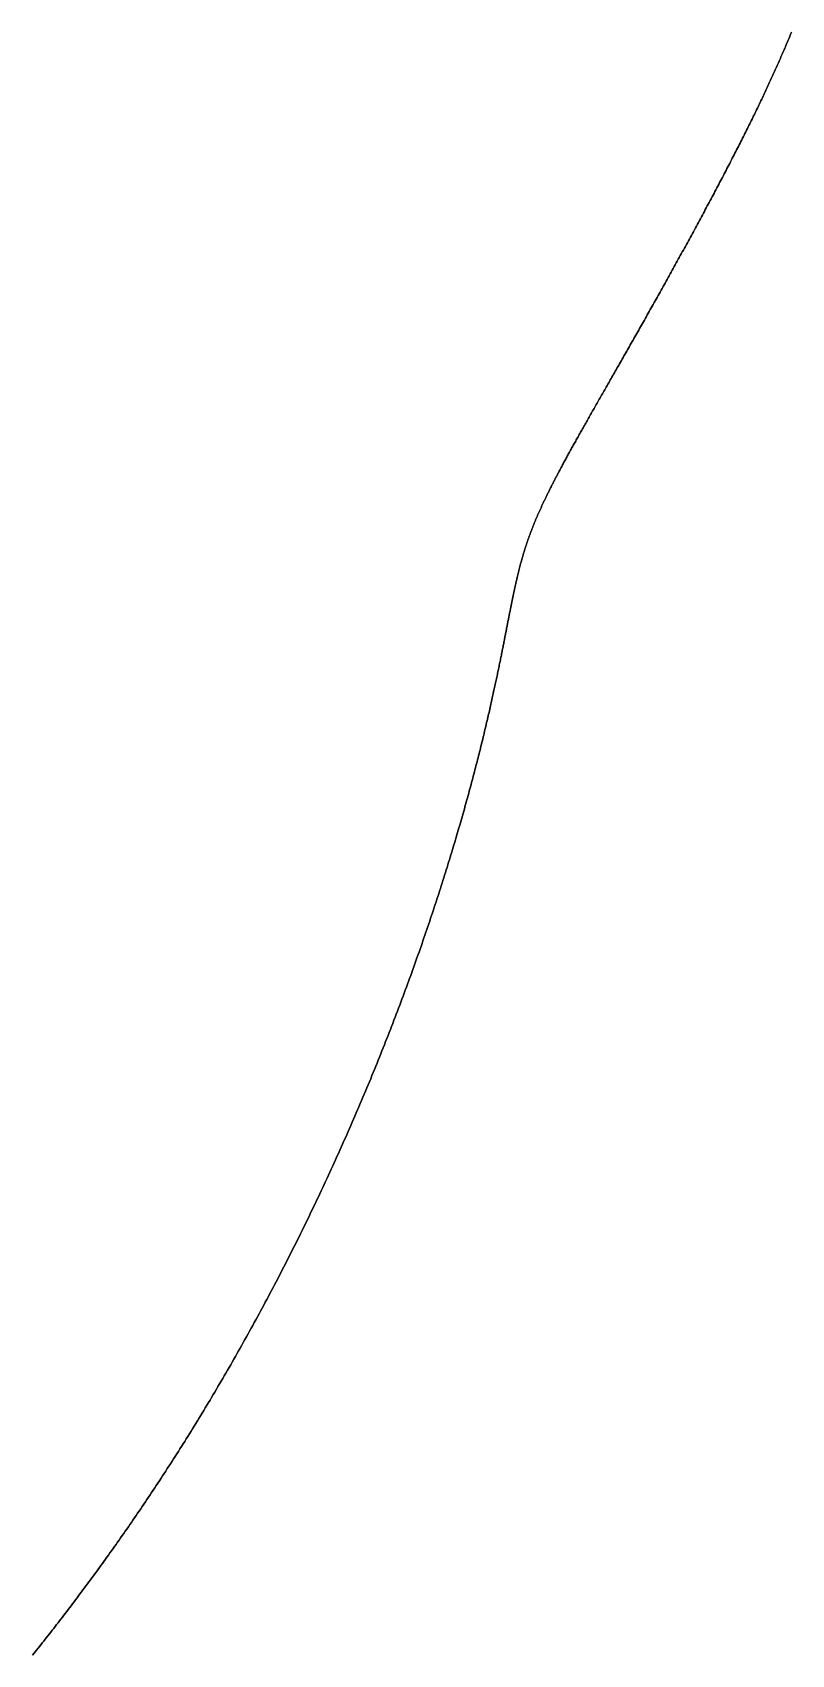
# Model space of a CAD drawing. Header units: inches. Extents: x 130170 to 284068, y 377793 to 804530.
# Drawn here: x 260542.9 to 260583.7, y 749132.2 to 749219.3 of the extents above; entities that cross this region are included whole.
import ezdxf

# ---------------------------------------------------------------- set-up
doc = ezdxf.new("R2010")
doc.units = ezdxf.units.IN
doc.header["$MEASUREMENT"] = 0
doc.layers.add('muni_il', color=7, linetype='Continuous')

msp = doc.modelspace()

# ---------------------------------------------------------------- linework, layer by layer
at = {"layer": 'muni_il'}
for points in [[(260542.927, 749132.115), (260543.002, 749132.209), (260543.077, 749132.304), (260543.152, 749132.398), (260543.228, 749132.494), (260543.304, 749132.589), (260543.38, 749132.685), (260543.456, 749132.781), (260543.532, 749132.878), (260543.608, 749132.975), (260543.685, 749133.072), (260543.761, 749133.17), (260543.838, 749133.268), (260543.915, 749133.366), (260543.992, 749133.465), (260544.069, 749133.564), (260544.146, 749133.664), (260544.224, 749133.764), (260544.301, 749133.864), (260544.379, 749133.965), (260544.457, 749134.066), (260544.535, 749134.167), (260544.613, 749134.269), (260544.691, 749134.371), (260544.769, 749134.474), (260544.848, 749134.577), (260544.927, 749134.68), (260545.005, 749134.784), (260545.084, 749134.888), (260545.163, 749134.992), (260545.242, 749135.097), (260545.321, 749135.202), (260545.401, 749135.308), (260545.48, 749135.414), (260545.56, 749135.521), (260545.639, 749135.627), (260545.719, 749135.735), (260545.799, 749135.842), (260545.879, 749135.95), (260545.959, 749136.059), (260546.04, 749136.168), (260546.12, 749136.277), (260546.2, 749136.386), (260546.281, 749136.496), (260546.362, 749136.607), (260546.443, 749136.718), (260546.524, 749136.829), (260546.605, 749136.941), (260546.686, 749137.053), (260546.767, 749137.165), (260546.848, 749137.278), (260546.93, 749137.391), (260547.011, 749137.505), (260547.093, 749137.619), (260547.175, 749137.734), (260547.257, 749137.849), (260547.338, 749137.964), (260547.42, 749138.08), (260547.503, 749138.196), (260547.585, 749138.313), (260547.667, 749138.43), (260547.75, 749138.548), (260547.832, 749138.666), (260547.915, 749138.784), (260547.997, 749138.903), (260548.08, 749139.022), (260548.163, 749139.142), (260548.246, 749139.262), (260548.329, 749139.383), (260548.412, 749139.504), (260548.495, 749139.625), (260548.579, 749139.747), (260548.662, 749139.869), (260548.745, 749139.992), (260548.829, 749140.115), (260548.912, 749140.239), (260548.996, 749140.363), (260549.08, 749140.488), (260549.164, 749140.613), (260549.248, 749140.738), (260549.332, 749140.864), (260549.416, 749140.99), (260549.5, 749141.117), (260549.584, 749141.244), (260549.668, 749141.372), (260549.752, 749141.5), (260549.837, 749141.628), (260549.921, 749141.757), (260550.005, 749141.887), (260550.09, 749142.017), (260550.174, 749142.147), (260550.259, 749142.278), (260550.344, 749142.409), (260550.428, 749142.541), (260550.513, 749142.673), (260550.598, 749142.806), (260550.683, 749142.939), (260550.768, 749143.072), (260550.852, 749143.206), (260550.937, 749143.341), (260551.022, 749143.476), (260551.107, 749143.611), (260551.192, 749143.747), (260551.277, 749143.883), (260551.363, 749144.02), (260551.448, 749144.157), (260551.533, 749144.294), (260551.618, 749144.432), (260551.703, 749144.571), (260551.789, 749144.71), (260551.874, 749144.849), (260551.959, 749144.989), (260552.044, 749145.129), (260552.13, 749145.27), (260552.215, 749145.411), (260552.3, 749145.553), (260552.385, 749145.695), (260552.471, 749145.837), (260552.556, 749145.98), (260552.641, 749146.124), (260552.727, 749146.267), (260552.812, 749146.412), (260552.897, 749146.556), (260552.982, 749146.701), (260553.068, 749146.847), (260553.153, 749146.993), (260553.238, 749147.139), (260553.323, 749147.286), (260553.408, 749147.433), (260553.494, 749147.581), (260553.579, 749147.729), (260553.664, 749147.878), (260553.749, 749148.026), (260553.834, 749148.176), (260553.919, 749148.326), (260554.004, 749148.476), (260554.089, 749148.626), (260554.173, 749148.777), (260554.258, 749148.929), (260554.343, 749149.08), (260554.428, 749149.232), (260554.512, 749149.385), (260554.597, 749149.538), (260554.681, 749149.691), (260554.766, 749149.845), (260554.85, 749149.999), (260554.934, 749150.153), (260555.018, 749150.308), (260555.103, 749150.463), (260555.187, 749150.619), (260555.271, 749150.775), (260555.354, 749150.931), (260555.438, 749151.087), (260555.522, 749151.244), (260555.605, 749151.402), (260555.689, 749151.559), (260555.772, 749151.717), (260555.856, 749151.876), (260555.939, 749152.034), (260556.022, 749152.193), (260556.105, 749152.352), (260556.188, 749152.512), (260556.27, 749152.672), (260556.353, 749152.832), (260556.435, 749152.992), (260556.518, 749153.153), (260556.6, 749153.314), (260556.682, 749153.475), (260556.764, 749153.637), (260556.846, 749153.799), (260556.927, 749153.961), (260557.009, 749154.123), (260557.09, 749154.286), (260557.171, 749154.449), (260557.252, 749154.612), (260557.333, 749154.776), (260557.414, 749154.939), (260557.494, 749155.103), (260557.575, 749155.267), (260557.655, 749155.431), (260557.735, 749155.596), (260557.815, 749155.761), (260557.894, 749155.925), (260557.974, 749156.091), (260558.053, 749156.256), (260558.132, 749156.421), (260558.211, 749156.587), (260558.29, 749156.753), (260558.368, 749156.919), (260558.447, 749157.085), (260558.525, 749157.251), (260558.602, 749157.417), (260558.68, 749157.584), (260558.758, 749157.751), (260558.835, 749157.917), (260558.912, 749158.084), (260558.988, 749158.251), (260559.065, 749158.418), (260559.141, 749158.585), (260559.217, 749158.753), (260559.293, 749158.92), (260559.369, 749159.087), (260559.444, 749159.255), (260559.519, 749159.422), (260559.594, 749159.59), (260559.669, 749159.758), (260559.743, 749159.925), (260559.817, 749160.093), (260559.891, 749160.26), (260559.964, 749160.428), (260560.038, 749160.596), (260560.111, 749160.763), (260560.183, 749160.931), (260560.256, 749161.099), (260560.328, 749161.266), (260560.4, 749161.434), (260560.472, 749161.601), (260560.543, 749161.769), (260560.614, 749161.936), (260560.685, 749162.104), (260560.755, 749162.271), (260560.825, 749162.438), (260560.895, 749162.605), (260560.965, 749162.772), (260561.034, 749162.939), (260561.103, 749163.106), (260561.172, 749163.272), (260561.24, 749163.439), (260561.308, 749163.605), (260561.376, 749163.772), (260561.443, 749163.938), (260561.51, 749164.103), (260561.577, 749164.269), (260561.644, 749164.435), (260561.71, 749164.6), (260561.776, 749164.765), (260561.841, 749164.93), (260561.906, 749165.095), (260561.971, 749165.26), (260562.035, 749165.424), (260562.1, 749165.588), (260562.163, 749165.752), (260562.227, 749165.916), (260562.29, 749166.079), (260562.353, 749166.242), (260562.415, 749166.405), (260562.477, 749166.567), (260562.539, 749166.73), (260562.6, 749166.891), (260562.662, 749167.053), (260562.722, 749167.215), (260562.783, 749167.376), (260562.843, 749167.536), (260562.902, 749167.696), (260562.962, 749167.857), (260563.021, 749168.016), (260563.079, 749168.176), (260563.137, 749168.335), (260563.195, 749168.493), (260563.253, 749168.651), (260563.31, 749168.809), (260563.367, 749168.967), (260563.423, 749169.124), (260563.479, 749169.28), (260563.535, 749169.437), (260563.59, 749169.593), (260563.645, 749169.748), (260563.7, 749169.903), (260563.754, 749170.057), (260563.808, 749170.212), (260563.861, 749170.365), (260563.914, 749170.518), (260563.967, 749170.671), (260564.019, 749170.823), (260564.071, 749170.975), (260564.123, 749171.126), (260564.174, 749171.277), (260564.225, 749171.427), (260564.276, 749171.577), (260564.326, 749171.727), (260564.375, 749171.875), (260564.425, 749172.024), (260564.474, 749172.171), (260564.523, 749172.319), (260564.571, 749172.465), (260564.619, 749172.612), (260564.666, 749172.757), (260564.713, 749172.902), (260564.76, 749173.047), (260564.807, 749173.191), (260564.853, 749173.334), (260564.898, 749173.477), (260564.944, 749173.619), (260564.989, 749173.761), (260565.033, 749173.902), (260565.078, 749174.042), (260565.121, 749174.182), (260565.165, 749174.321), (260565.208, 749174.46), (260565.251, 749174.598), (260565.293, 749174.736), (260565.335, 749174.872), (260565.377, 749175.009), (260565.418, 749175.144), (260565.459, 749175.279), (260565.5, 749175.414), (260565.54, 749175.547), (260565.58, 749175.68), (260565.619, 749175.813), (260565.659, 749175.945), (260565.697, 749176.076), (260565.736, 749176.206), (260565.774, 749176.336), (260565.812, 749176.465), (260565.849, 749176.594), (260565.886, 749176.722), (260565.923, 749176.849), (260565.959, 749176.975), (260565.995, 749177.101), (260566.031, 749177.226), (260566.066, 749177.351), (260566.101, 749177.475), (260566.136, 749177.598), (260566.171, 749177.72), (260566.204, 749177.842), (260566.238, 749177.963), (260566.272, 749178.084), (260566.305, 749178.204), (260566.337, 749178.323), (260566.37, 749178.441), (260566.402, 749178.559), (260566.433, 749178.676), (260566.465, 749178.792), (260566.496, 749178.908), (260566.527, 749179.023), (260566.557, 749179.137), (260566.587, 749179.25), (260566.617, 749179.363), (260566.647, 749179.475), (260566.676, 749179.587), (260566.705, 749179.698), (260566.734, 749179.808), (260566.762, 749179.917), (260566.79, 749180.026), (260566.818, 749180.133), (260566.845, 749180.241), (260566.872, 749180.347), (260566.899, 749180.453), (260566.926, 749180.559), (260566.952, 749180.663), (260566.978, 749180.767), (260567.004, 749180.87), (260567.029, 749180.972), (260567.054, 749181.074), (260567.079, 749181.175), (260567.104, 749181.276), (260567.128, 749181.375), (260567.152, 749181.474), (260567.176, 749181.573), (260567.2, 749181.67), (260567.223, 749181.767), (260567.246, 749181.863), (260567.269, 749181.959), (260567.291, 749182.054), (260567.314, 749182.148), (260567.336, 749182.242), (260567.357, 749182.335), (260567.379, 749182.427), (260567.4, 749182.519), (260567.422, 749182.61), (260567.442, 749182.7), (260567.463, 749182.789), (260567.483, 749182.878), (260567.503, 749182.967), (260567.523, 749183.054), (260567.543, 749183.141), (260567.563, 749183.228), (260567.582, 749183.313), (260567.601, 749183.398), (260567.62, 749183.483), (260567.638, 749183.567), (260567.657, 749183.65), (260567.675, 749183.732), (260567.693, 749183.814), (260567.711, 749183.896), (260567.729, 749183.976), (260567.746, 749184.056), (260567.763, 749184.136), (260567.78, 749184.215), (260567.797, 749184.293), (260567.814, 749184.371), (260567.83, 749184.447), (260567.846, 749184.524), (260567.862, 749184.6), (260567.878, 749184.675), (260567.894, 749184.75), (260567.91, 749184.824), (260567.925, 749184.898), (260567.94, 749184.971), (260567.956, 749185.043), (260567.97, 749185.115), (260567.985, 749185.186), (260568, 749185.257), (260568.014, 749185.327), (260568.029, 749185.397), (260568.043, 749185.466), (260568.057, 749185.534), (260568.071, 749185.602), (260568.084, 749185.67), (260568.098, 749185.737), (260568.111, 749185.803), (260568.125, 749185.869), (260568.138, 749185.935), (260568.151, 749186), (260568.164, 749186.064), (260568.177, 749186.128), (260568.189, 749186.191), (260568.202, 749186.254), (260568.214, 749186.317), (260568.226, 749186.379), (260568.239, 749186.44), (260568.251, 749186.501), (260568.263, 749186.562), (260568.274, 749186.622), (260568.286, 749186.682), (260568.298, 749186.741), (260568.309, 749186.799), (260568.321, 749186.858), (260568.332, 749186.916), (260568.343, 749186.973), (260568.355, 749187.03), (260568.366, 749187.086), (260568.377, 749187.143), (260568.387, 749187.198), (260568.398, 749187.253), (260568.409, 749187.308), (260568.42, 749187.363), (260568.43, 749187.417), (260568.441, 749187.471), (260568.451, 749187.524), (260568.461, 749187.577), (260568.472, 749187.629), (260568.482, 749187.681), (260568.492, 749187.733), (260568.502, 749187.784), (260568.512, 749187.835), (260568.522, 749187.886), (260568.532, 749187.936), (260568.541, 749187.986), (260568.551, 749188.036), (260568.561, 749188.085), (260568.571, 749188.134), (260568.58, 749188.183), (260568.59, 749188.231), (260568.599, 749188.279), (260568.609, 749188.326), (260568.618, 749188.374), (260568.627, 749188.421), (260568.637, 749188.467), (260568.646, 749188.514), (260568.655, 749188.56), (260568.665, 749188.606), (260568.674, 749188.651), (260568.683, 749188.696), (260568.692, 749188.741), (260568.701, 749188.786), (260568.71, 749188.83), (260568.719, 749188.874), (260568.728, 749188.918), (260568.737, 749188.962), (260568.746, 749189.005), (260568.755, 749189.048), (260568.764, 749189.091), (260568.773, 749189.133), (260568.782, 749189.176), (260568.791, 749189.218), (260568.8, 749189.26), (260568.809, 749189.301), (260568.817, 749189.343), (260568.826, 749189.384), (260568.835, 749189.425), (260568.844, 749189.466), (260568.853, 749189.506), (260568.862, 749189.546), (260568.871, 749189.587), (260568.88, 749189.626), (260568.888, 749189.666), (260568.897, 749189.706), (260568.906, 749189.745), (260568.915, 749189.784), (260568.924, 749189.823), (260568.933, 749189.862), (260568.942, 749189.901), (260568.951, 749189.939), (260568.959, 749189.977), (260568.969, 749190.016), (260568.978, 749190.054), (260568.987, 749190.091), (260568.996, 749190.129), (260569.004, 749190.167), (260569.014, 749190.204), (260569.023, 749190.241), (260569.032, 749190.278), (260569.041, 749190.315), (260569.05, 749190.352), (260569.059, 749190.389), (260569.068, 749190.425), (260569.078, 749190.462), (260569.087, 749190.498), (260569.096, 749190.534), (260569.106, 749190.571), (260569.115, 749190.606), (260569.124, 749190.642), (260569.134, 749190.678), (260569.143, 749190.714), (260569.153, 749190.749), (260569.162, 749190.785), (260569.172, 749190.82), (260569.182, 749190.856), (260569.191, 749190.891), (260569.201, 749190.926), (260569.211, 749190.961), (260569.221, 749190.996), (260569.231, 749191.031), (260569.241, 749191.066), (260569.251, 749191.101), (260569.261, 749191.135), (260569.271, 749191.17), (260569.281, 749191.205), (260569.291, 749191.239), (260569.301, 749191.274), (260569.312, 749191.308), (260569.322, 749191.342), (260569.333, 749191.377), (260569.343, 749191.411), (260569.354, 749191.445), (260569.364, 749191.48), (260569.375, 749191.514), (260569.386, 749191.548), (260569.396, 749191.582), (260569.407, 749191.616), (260569.418, 749191.65), (260569.429, 749191.684), (260569.44, 749191.718), (260569.452, 749191.753), (260569.463, 749191.786), (260569.474, 749191.821), (260569.485, 749191.855), (260569.497, 749191.889), (260569.508, 749191.923), (260569.52, 749191.957), (260569.532, 749191.991), (260569.543, 749192.025), (260569.555, 749192.059), (260569.567, 749192.093), (260569.579, 749192.127), (260569.591, 749192.161), (260569.604, 749192.195), (260569.616, 749192.229), (260569.628, 749192.263), (260569.641, 749192.297), (260569.653, 749192.332), (260569.666, 749192.366), (260569.678, 749192.4), (260569.691, 749192.434), (260569.704, 749192.469), (260569.717, 749192.503), (260569.73, 749192.537), (260569.743, 749192.572), (260569.757, 749192.606), (260569.77, 749192.641), (260569.783, 749192.676), (260569.797, 749192.71), (260569.811, 749192.745), (260569.825, 749192.78), (260569.838, 749192.815), (260569.852, 749192.85), (260569.866, 749192.885), (260569.881, 749192.92), (260569.895, 749192.955), (260569.909, 749192.99), (260569.924, 749193.025), (260569.939, 749193.061), (260569.953, 749193.096), (260569.968, 749193.132), (260569.983, 749193.167), (260569.998, 749193.203), (260570.014, 749193.239), (260570.029, 749193.275), (260570.044, 749193.311), (260570.06, 749193.347), (260570.076, 749193.383), (260570.091, 749193.42), (260570.107, 749193.456), (260570.123, 749193.493), (260570.14, 749193.53), (260570.156, 749193.566), (260570.172, 749193.603), (260570.189, 749193.64), (260570.206, 749193.678), (260570.223, 749193.715), (260570.24, 749193.752), (260570.257, 749193.79), (260570.274, 749193.828), (260570.291, 749193.866), (260570.309, 749193.904), (260570.327, 749193.942), (260570.344, 749193.98), (260570.362, 749194.019), (260570.381, 749194.057), (260570.399, 749194.096), (260570.417, 749194.135), (260570.436, 749194.174), (260570.454, 749194.213), (260570.473, 749194.253), (260570.492, 749194.292), (260570.511, 749194.332), (260570.531, 749194.372), (260570.55, 749194.412), (260570.57, 749194.453), (260570.59, 749194.493), (260570.61, 749194.534), (260570.63, 749194.575), (260570.65, 749194.616), (260570.67, 749194.657), (260570.691, 749194.698), (260570.712, 749194.74), (260570.733, 749194.782), (260570.754, 749194.824), (260570.775, 749194.866), (260570.796, 749194.909), (260570.818, 749194.952), (260570.84, 749194.995), (260570.862, 749195.038), (260570.884, 749195.081), (260570.906, 749195.125), (260570.929, 749195.169), (260570.952, 749195.213), (260570.974, 749195.257), (260570.997, 749195.302), (260571.021, 749195.347), (260571.044, 749195.392), (260571.068, 749195.437), (260571.092, 749195.483), (260571.116, 749195.529), (260571.14, 749195.575), (260571.164, 749195.621), (260571.189, 749195.668), (260571.214, 749195.715), (260571.239, 749195.762), (260571.264, 749195.809), (260571.289, 749195.857), (260571.315, 749195.905), (260571.341, 749195.953), (260571.367, 749196.002), (260571.393, 749196.051), (260571.419, 749196.1), (260571.446, 749196.149), (260571.473, 749196.199), (260571.5, 749196.249), (260571.527, 749196.299), (260571.555, 749196.35), (260571.582, 749196.401), (260571.61, 749196.452), (260571.638, 749196.504), (260571.667, 749196.556), (260571.695, 749196.608), (260571.724, 749196.661), (260571.753, 749196.714), (260571.782, 749196.767), (260571.812, 749196.82), (260571.842, 749196.874), (260571.872, 749196.929), (260571.902, 749196.983), (260571.932, 749197.038), (260571.963, 749197.093), (260571.993, 749197.149), (260572.025, 749197.205), (260572.056, 749197.261), (260572.088, 749197.318), (260572.119, 749197.375), (260572.151, 749197.433), (260572.184, 749197.49), (260572.216, 749197.549), (260572.249, 749197.607), (260572.282, 749197.666), (260572.315, 749197.725), (260572.349, 749197.785), (260572.382, 749197.845), (260572.416, 749197.905), (260572.451, 749197.966), (260572.485, 749198.027), (260572.52, 749198.089), (260572.555, 749198.151), (260572.59, 749198.213), (260572.625, 749198.276), (260572.661, 749198.339), (260572.697, 749198.403), (260572.733, 749198.467), (260572.77, 749198.531), (260572.806, 749198.596), (260572.843, 749198.661), (260572.881, 749198.727), (260572.918, 749198.793), (260572.956, 749198.859), (260572.994, 749198.926), (260573.032, 749198.993), (260573.07, 749199.061), (260573.109, 749199.129), (260573.148, 749199.197), (260573.187, 749199.266), (260573.227, 749199.336), (260573.267, 749199.405), (260573.307, 749199.476), (260573.347, 749199.546), (260573.387, 749199.617), (260573.428, 749199.689), (260573.469, 749199.76), (260573.51, 749199.833), (260573.552, 749199.906), (260573.594, 749199.979), (260573.636, 749200.052), (260573.678, 749200.126), (260573.72, 749200.201), (260573.763, 749200.275), (260573.806, 749200.351), (260573.849, 749200.426), (260573.893, 749200.503), (260573.936, 749200.579), (260573.98, 749200.656), (260574.025, 749200.733), (260574.069, 749200.811), (260574.114, 749200.89), (260574.159, 749200.968), (260574.204, 749201.047), (260574.249, 749201.127), (260574.295, 749201.207), (260574.34, 749201.287), (260574.387, 749201.368), (260574.433, 749201.449), (260574.479, 749201.53), (260574.526, 749201.612), (260574.573, 749201.695), (260574.62, 749201.778), (260574.668, 749201.861), (260574.715, 749201.944), (260574.763, 749202.028), (260574.811, 749202.113), (260574.86, 749202.197), (260574.908, 749202.283), (260574.957, 749202.368), (260575.006, 749202.454), (260575.055, 749202.54), (260575.104, 749202.627), (260575.153, 749202.714), (260575.203, 749202.802), (260575.253, 749202.889), (260575.303, 749202.978), (260575.353, 749203.066), (260575.404, 749203.155), (260575.454, 749203.244), (260575.505, 749203.334), (260575.556, 749203.424), (260575.607, 749203.514), (260575.658, 749203.605), (260575.71, 749203.696), (260575.761, 749203.787), (260575.813, 749203.878), (260575.865, 749203.97), (260575.917, 749204.062), (260575.969, 749204.155), (260576.021, 749204.248), (260576.074, 749204.341), (260576.126, 749204.434), (260576.179, 749204.528), (260576.232, 749204.622), (260576.285, 749204.716), (260576.338, 749204.81), (260576.391, 749204.905), (260576.444, 749205), (260576.498, 749205.095), (260576.551, 749205.191), (260576.605, 749205.286), (260576.658, 749205.382), (260576.712, 749205.478), (260576.766, 749205.575), (260576.82, 749205.671), (260576.873, 749205.768), (260576.928, 749205.865), (260576.982, 749205.962), (260577.036, 749206.059), (260577.09, 749206.157), (260577.144, 749206.254), (260577.198, 749206.352), (260577.253, 749206.45), (260577.307, 749206.548), (260577.361, 749206.646), (260577.416, 749206.745), (260577.47, 749206.843), (260577.525, 749206.942), (260577.579, 749207.04), (260577.634, 749207.139), (260577.688, 749207.238), (260577.742, 749207.337), (260577.797, 749207.436), (260577.851, 749207.535), (260577.906, 749207.634), (260577.96, 749207.733), (260578.014, 749207.832), (260578.069, 749207.931), (260578.123, 749208.03), (260578.177, 749208.129), (260578.231, 749208.229), (260578.285, 749208.328), (260578.339, 749208.427), (260578.393, 749208.526), (260578.447, 749208.625), (260578.501, 749208.724), (260578.554, 749208.823), (260578.608, 749208.922), (260578.662, 749209.021), (260578.715, 749209.12), (260578.769, 749209.219), (260578.822, 749209.318), (260578.875, 749209.416), (260578.928, 749209.514), (260578.981, 749209.613), (260579.034, 749209.711), (260579.086, 749209.809), (260579.139, 749209.907), (260579.191, 749210.005), (260579.243, 749210.103), (260579.295, 749210.2), (260579.347, 749210.298), (260579.399, 749210.395), (260579.451, 749210.492), (260579.502, 749210.589), (260579.553, 749210.685), (260579.604, 749210.782), (260579.655, 749210.878), (260579.706, 749210.974), (260579.757, 749211.07), (260579.807, 749211.165), (260579.857, 749211.261), (260579.907, 749211.356), (260579.957, 749211.451), (260580.006, 749211.545), (260580.056, 749211.64), (260580.105, 749211.734), (260580.154, 749211.828), (260580.203, 749211.921), (260580.251, 749212.015), (260580.3, 749212.108), (260580.348, 749212.2), (260580.396, 749212.293), (260580.443, 749212.385), (260580.491, 749212.477), (260580.538, 749212.569), (260580.585, 749212.66), (260580.632, 749212.751), (260580.678, 749212.842), (260580.724, 749212.932), (260580.77, 749213.022), (260580.816, 749213.112), (260580.862, 749213.201), (260580.907, 749213.291), (260580.952, 749213.379), (260580.997, 749213.468), (260581.041, 749213.556), (260581.086, 749213.644), (260581.13, 749213.732), (260581.174, 749213.819), (260581.217, 749213.906), (260581.261, 749213.993), (260581.304, 749214.079), (260581.347, 749214.165), (260581.389, 749214.251), (260581.432, 749214.336), (260581.474, 749214.421), (260581.516, 749214.506), (260581.557, 749214.59), (260581.599, 749214.675), (260581.64, 749214.758), (260581.681, 749214.842), (260581.721, 749214.925), (260581.762, 749215.008), (260581.802, 749215.091), (260581.842, 749215.173), (260581.882, 749215.256), (260581.921, 749215.337), (260581.961, 749215.419), (260582, 749215.5), (260582.038, 749215.581), (260582.077, 749215.662), (260582.116, 749215.743), (260582.154, 749215.823), (260582.192, 749215.904), (260582.23, 749215.984), (260582.267, 749216.063), (260582.304, 749216.143), (260582.342, 749216.222), (260582.379, 749216.301), (260582.416, 749216.38), (260582.452, 749216.459), (260582.489, 749216.538), (260582.525, 749216.616), (260582.561, 749216.694), (260582.597, 749216.773), (260582.633, 749216.851), (260582.668, 749216.929), (260582.704, 749217.007), (260582.739, 749217.084), (260582.774, 749217.162), (260582.809, 749217.24), (260582.844, 749217.317), (260582.879, 749217.395), (260582.913, 749217.472), (260582.948, 749217.55), (260582.982, 749217.627), (260583.017, 749217.705), (260583.051, 749217.782), (260583.085, 749217.86), (260583.119, 749217.937), (260583.153, 749218.015), (260583.187, 749218.092), (260583.22, 749218.17), (260583.254, 749218.248), (260583.287, 749218.326), (260583.321, 749218.404), (260583.355, 749218.482), (260583.388, 749218.56), (260583.421, 749218.638), (260583.455, 749218.717), (260583.488, 749218.796), (260583.521, 749218.875), (260583.554, 749218.954), (260583.588, 749219.033), (260583.621, 749219.113), (260583.654, 749219.193), (260583.687, 749219.273), (260583.721, 749219.353)], [(260583.721, 749219.353), (260583.687, 749219.273), (260583.654, 749219.193), (260583.621, 749219.113), (260583.588, 749219.033), (260583.554, 749218.954), (260583.521, 749218.875), (260583.488, 749218.796), (260583.455, 749218.717), (260583.421, 749218.638), (260583.388, 749218.56), (260583.355, 749218.482), (260583.321, 749218.404), (260583.287, 749218.326), (260583.254, 749218.248), (260583.22, 749218.17), (260583.187, 749218.092), (260583.153, 749218.015), (260583.119, 749217.937), (260583.085, 749217.86), (260583.051, 749217.782), (260583.017, 749217.705), (260582.982, 749217.627), (260582.948, 749217.55), (260582.913, 749217.472), (260582.879, 749217.395), (260582.844, 749217.317), (260582.809, 749217.24), (260582.774, 749217.162), (260582.739, 749217.084), (260582.704, 749217.007), (260582.668, 749216.929), (260582.633, 749216.851), (260582.597, 749216.773), (260582.561, 749216.694), (260582.525, 749216.616), (260582.489, 749216.538), (260582.452, 749216.459), (260582.416, 749216.38), (260582.379, 749216.301), (260582.342, 749216.222), (260582.304, 749216.143), (260582.267, 749216.063), (260582.23, 749215.984), (260582.192, 749215.904), (260582.154, 749215.823), (260582.116, 749215.743), (260582.077, 749215.662), (260582.038, 749215.581), (260582, 749215.5), (260581.961, 749215.419), (260581.921, 749215.337), (260581.882, 749215.256), (260581.842, 749215.173), (260581.802, 749215.091), (260581.762, 749215.008), (260581.721, 749214.925), (260581.681, 749214.842), (260581.64, 749214.758), (260581.599, 749214.675), (260581.557, 749214.59), (260581.516, 749214.506), (260581.474, 749214.421), (260581.432, 749214.336), (260581.389, 749214.251), (260581.347, 749214.165), (260581.304, 749214.079), (260581.261, 749213.993), (260581.217, 749213.906), (260581.174, 749213.819), (260581.13, 749213.732), (260581.086, 749213.644), (260581.041, 749213.556), (260580.997, 749213.468), (260580.952, 749213.379), (260580.907, 749213.291), (260580.862, 749213.201), (260580.816, 749213.112), (260580.77, 749213.022), (260580.724, 749212.932), (260580.678, 749212.842), (260580.632, 749212.751), (260580.585, 749212.66), (260580.538, 749212.569), (260580.491, 749212.477), (260580.443, 749212.385), (260580.396, 749212.293), (260580.348, 749212.2), (260580.3, 749212.108), (260580.251, 749212.015), (260580.203, 749211.921), (260580.154, 749211.828), (260580.105, 749211.734), (260580.056, 749211.64), (260580.006, 749211.545), (260579.957, 749211.451), (260579.907, 749211.356), (260579.857, 749211.261), (260579.807, 749211.165), (260579.757, 749211.07), (260579.706, 749210.974), (260579.655, 749210.878), (260579.604, 749210.782), (260579.553, 749210.685), (260579.502, 749210.589), (260579.451, 749210.492), (260579.399, 749210.395), (260579.347, 749210.298), (260579.295, 749210.2), (260579.243, 749210.103), (260579.191, 749210.005), (260579.139, 749209.907), (260579.086, 749209.809), (260579.034, 749209.711), (260578.981, 749209.613), (260578.928, 749209.514), (260578.875, 749209.416), (260578.822, 749209.318), (260578.769, 749209.219), (260578.715, 749209.12), (260578.662, 749209.021), (260578.608, 749208.922), (260578.554, 749208.823), (260578.501, 749208.724), (260578.447, 749208.625), (260578.393, 749208.526), (260578.339, 749208.427), (260578.285, 749208.328), (260578.231, 749208.229), (260578.177, 749208.129), (260578.123, 749208.03), (260578.069, 749207.931), (260578.014, 749207.832), (260577.96, 749207.733), (260577.906, 749207.634), (260577.851, 749207.535), (260577.797, 749207.436), (260577.742, 749207.337), (260577.688, 749207.238), (260577.634, 749207.139), (260577.579, 749207.04), (260577.525, 749206.942), (260577.47, 749206.843), (260577.416, 749206.745), (260577.361, 749206.646), (260577.307, 749206.548), (260577.253, 749206.45), (260577.198, 749206.352), (260577.144, 749206.254), (260577.09, 749206.157), (260577.036, 749206.059), (260576.982, 749205.962), (260576.928, 749205.865), (260576.873, 749205.768), (260576.82, 749205.671), (260576.766, 749205.575), (260576.712, 749205.478), (260576.658, 749205.382), (260576.605, 749205.286), (260576.551, 749205.191), (260576.498, 749205.095), (260576.444, 749205), (260576.391, 749204.905), (260576.338, 749204.81), (260576.285, 749204.716), (260576.232, 749204.622), (260576.179, 749204.528), (260576.126, 749204.434), (260576.074, 749204.341), (260576.021, 749204.248), (260575.969, 749204.155), (260575.917, 749204.062), (260575.865, 749203.97), (260575.813, 749203.878), (260575.761, 749203.787), (260575.71, 749203.696), (260575.658, 749203.605), (260575.607, 749203.514), (260575.556, 749203.424), (260575.505, 749203.334), (260575.454, 749203.244), (260575.404, 749203.155), (260575.353, 749203.066), (260575.303, 749202.978), (260575.253, 749202.889), (260575.203, 749202.802), (260575.153, 749202.714), (260575.104, 749202.627), (260575.055, 749202.54), (260575.006, 749202.454), (260574.957, 749202.368), (260574.908, 749202.283), (260574.86, 749202.197), (260574.811, 749202.113), (260574.763, 749202.028), (260574.715, 749201.944), (260574.668, 749201.861), (260574.62, 749201.778), (260574.573, 749201.695), (260574.526, 749201.612), (260574.479, 749201.53), (260574.433, 749201.449), (260574.387, 749201.368), (260574.34, 749201.287), (260574.295, 749201.207), (260574.249, 749201.127), (260574.204, 749201.047), (260574.159, 749200.968), (260574.114, 749200.89), (260574.069, 749200.811), (260574.025, 749200.733), (260573.98, 749200.656), (260573.936, 749200.579), (260573.893, 749200.503), (260573.849, 749200.426), (260573.806, 749200.351), (260573.763, 749200.275), (260573.72, 749200.201), (260573.678, 749200.126), (260573.636, 749200.052), (260573.594, 749199.979), (260573.552, 749199.906), (260573.51, 749199.833), (260573.469, 749199.76), (260573.428, 749199.689), (260573.387, 749199.617), (260573.347, 749199.546), (260573.307, 749199.476), (260573.267, 749199.405), (260573.227, 749199.336), (260573.187, 749199.266), (260573.148, 749199.197), (260573.109, 749199.129), (260573.07, 749199.061), (260573.032, 749198.993), (260572.994, 749198.926), (260572.956, 749198.859), (260572.918, 749198.793), (260572.881, 749198.727), (260572.843, 749198.661), (260572.806, 749198.596), (260572.77, 749198.531), (260572.733, 749198.467), (260572.697, 749198.403), (260572.661, 749198.339), (260572.625, 749198.276), (260572.59, 749198.213), (260572.555, 749198.151), (260572.52, 749198.089), (260572.485, 749198.027), (260572.451, 749197.966), (260572.416, 749197.905), (260572.382, 749197.845), (260572.349, 749197.785), (260572.315, 749197.725), (260572.282, 749197.666), (260572.249, 749197.607), (260572.216, 749197.549), (260572.184, 749197.49), (260572.151, 749197.433), (260572.119, 749197.375), (260572.088, 749197.318), (260572.056, 749197.261), (260572.025, 749197.205), (260571.993, 749197.149), (260571.963, 749197.093), (260571.932, 749197.038), (260571.902, 749196.983), (260571.872, 749196.929), (260571.842, 749196.874), (260571.812, 749196.82), (260571.782, 749196.767), (260571.753, 749196.714), (260571.724, 749196.661), (260571.695, 749196.608), (260571.667, 749196.556), (260571.638, 749196.504), (260571.61, 749196.452), (260571.582, 749196.401), (260571.555, 749196.35), (260571.527, 749196.299), (260571.5, 749196.249), (260571.473, 749196.199), (260571.446, 749196.149), (260571.419, 749196.1), (260571.393, 749196.051), (260571.367, 749196.002), (260571.341, 749195.953), (260571.315, 749195.905), (260571.289, 749195.857), (260571.264, 749195.809), (260571.239, 749195.762), (260571.214, 749195.715), (260571.189, 749195.668), (260571.164, 749195.621), (260571.14, 749195.575), (260571.116, 749195.529), (260571.092, 749195.483), (260571.068, 749195.437), (260571.044, 749195.392), (260571.021, 749195.347), (260570.997, 749195.302), (260570.974, 749195.257), (260570.952, 749195.213), (260570.929, 749195.169), (260570.906, 749195.125), (260570.884, 749195.081), (260570.862, 749195.038), (260570.84, 749194.995), (260570.818, 749194.952), (260570.796, 749194.909), (260570.775, 749194.866), (260570.754, 749194.824), (260570.733, 749194.782), (260570.712, 749194.74), (260570.691, 749194.698), (260570.67, 749194.657), (260570.65, 749194.616), (260570.63, 749194.575), (260570.61, 749194.534), (260570.59, 749194.493), (260570.57, 749194.453), (260570.55, 749194.412), (260570.531, 749194.372), (260570.511, 749194.332), (260570.492, 749194.292), (260570.473, 749194.253), (260570.454, 749194.213), (260570.436, 749194.174), (260570.417, 749194.135), (260570.399, 749194.096), (260570.381, 749194.057), (260570.362, 749194.019), (260570.344, 749193.98), (260570.327, 749193.942), (260570.309, 749193.904), (260570.291, 749193.866), (260570.274, 749193.828), (260570.257, 749193.79), (260570.24, 749193.752), (260570.223, 749193.715), (260570.206, 749193.678), (260570.189, 749193.64), (260570.172, 749193.603), (260570.156, 749193.566), (260570.14, 749193.53), (260570.123, 749193.493), (260570.107, 749193.456), (260570.091, 749193.42), (260570.076, 749193.383), (260570.06, 749193.347), (260570.044, 749193.311), (260570.029, 749193.275), (260570.014, 749193.239), (260569.998, 749193.203), (260569.983, 749193.167), (260569.968, 749193.132), (260569.953, 749193.096), (260569.939, 749193.061), (260569.924, 749193.025), (260569.909, 749192.99), (260569.895, 749192.955), (260569.881, 749192.92), (260569.866, 749192.885), (260569.852, 749192.85), (260569.838, 749192.815), (260569.825, 749192.78), (260569.811, 749192.745), (260569.797, 749192.71), (260569.783, 749192.676), (260569.77, 749192.641), (260569.757, 749192.606), (260569.743, 749192.572), (260569.73, 749192.537), (260569.717, 749192.503), (260569.704, 749192.469), (260569.691, 749192.434), (260569.678, 749192.4), (260569.666, 749192.366), (260569.653, 749192.332), (260569.641, 749192.297), (260569.628, 749192.263), (260569.616, 749192.229), (260569.604, 749192.195), (260569.591, 749192.161), (260569.579, 749192.127), (260569.567, 749192.093), (260569.555, 749192.059), (260569.543, 749192.025), (260569.532, 749191.991), (260569.52, 749191.957), (260569.508, 749191.923), (260569.497, 749191.889), (260569.485, 749191.855), (260569.474, 749191.821), (260569.463, 749191.786), (260569.452, 749191.753), (260569.44, 749191.718), (260569.429, 749191.684), (260569.418, 749191.65), (260569.407, 749191.616), (260569.396, 749191.582), (260569.386, 749191.548), (260569.375, 749191.514), (260569.364, 749191.48), (260569.354, 749191.445), (260569.343, 749191.411), (260569.333, 749191.377), (260569.322, 749191.342), (260569.312, 749191.308), (260569.301, 749191.274), (260569.291, 749191.239), (260569.281, 749191.205), (260569.271, 749191.17), (260569.261, 749191.135), (260569.251, 749191.101), (260569.241, 749191.066), (260569.231, 749191.031), (260569.221, 749190.996), (260569.211, 749190.961), (260569.201, 749190.926), (260569.191, 749190.891), (260569.182, 749190.856), (260569.172, 749190.82), (260569.162, 749190.785), (260569.153, 749190.749), (260569.143, 749190.714), (260569.134, 749190.678), (260569.124, 749190.642), (260569.115, 749190.606), (260569.106, 749190.571), (260569.096, 749190.534), (260569.087, 749190.498), (260569.078, 749190.462), (260569.068, 749190.425), (260569.059, 749190.389), (260569.05, 749190.352), (260569.041, 749190.315), (260569.032, 749190.278), (260569.023, 749190.241), (260569.014, 749190.204), (260569.004, 749190.167), (260568.996, 749190.129), (260568.987, 749190.091), (260568.978, 749190.054), (260568.969, 749190.016), (260568.959, 749189.977), (260568.951, 749189.939), (260568.942, 749189.901), (260568.933, 749189.862), (260568.924, 749189.823), (260568.915, 749189.784), (260568.906, 749189.745), (260568.897, 749189.706), (260568.888, 749189.666), (260568.88, 749189.626), (260568.871, 749189.587), (260568.862, 749189.546), (260568.853, 749189.506), (260568.844, 749189.466), (260568.835, 749189.425), (260568.826, 749189.384), (260568.817, 749189.343), (260568.809, 749189.301), (260568.8, 749189.26), (260568.791, 749189.218), (260568.782, 749189.176), (260568.773, 749189.133), (260568.764, 749189.091), (260568.755, 749189.048), (260568.746, 749189.005), (260568.737, 749188.962), (260568.728, 749188.918), (260568.719, 749188.874), (260568.71, 749188.83), (260568.701, 749188.786), (260568.692, 749188.741), (260568.683, 749188.696), (260568.674, 749188.651), (260568.665, 749188.606), (260568.655, 749188.56), (260568.646, 749188.514), (260568.637, 749188.467), (260568.627, 749188.421), (260568.618, 749188.374), (260568.609, 749188.326), (260568.599, 749188.279), (260568.59, 749188.231), (260568.58, 749188.183), (260568.571, 749188.134), (260568.561, 749188.085), (260568.551, 749188.036), (260568.541, 749187.986), (260568.532, 749187.936), (260568.522, 749187.886), (260568.512, 749187.835), (260568.502, 749187.784), (260568.492, 749187.733), (260568.482, 749187.681), (260568.472, 749187.629), (260568.461, 749187.577), (260568.451, 749187.524), (260568.441, 749187.471), (260568.43, 749187.417), (260568.42, 749187.363), (260568.409, 749187.308), (260568.398, 749187.253), (260568.387, 749187.198), (260568.377, 749187.143), (260568.366, 749187.086), (260568.355, 749187.03), (260568.343, 749186.973), (260568.332, 749186.916), (260568.321, 749186.858), (260568.309, 749186.799), (260568.298, 749186.741), (260568.286, 749186.682), (260568.274, 749186.622), (260568.263, 749186.562), (260568.251, 749186.501), (260568.239, 749186.44), (260568.226, 749186.379), (260568.214, 749186.317), (260568.202, 749186.254), (260568.189, 749186.191), (260568.177, 749186.128), (260568.164, 749186.064), (260568.151, 749186), (260568.138, 749185.935), (260568.125, 749185.869), (260568.111, 749185.803), (260568.098, 749185.737), (260568.084, 749185.67), (260568.071, 749185.602), (260568.057, 749185.534), (260568.043, 749185.466), (260568.029, 749185.397), (260568.014, 749185.327), (260568, 749185.257), (260567.985, 749185.186), (260567.97, 749185.115), (260567.956, 749185.043), (260567.94, 749184.971), (260567.925, 749184.898), (260567.91, 749184.824), (260567.894, 749184.75), (260567.878, 749184.675), (260567.862, 749184.6), (260567.846, 749184.524), (260567.83, 749184.447), (260567.814, 749184.371), (260567.797, 749184.293), (260567.78, 749184.215), (260567.763, 749184.136), (260567.746, 749184.056), (260567.729, 749183.976), (260567.711, 749183.896), (260567.693, 749183.814), (260567.675, 749183.732), (260567.657, 749183.65), (260567.638, 749183.567), (260567.62, 749183.483), (260567.601, 749183.398), (260567.582, 749183.313), (260567.563, 749183.228), (260567.543, 749183.141), (260567.523, 749183.054), (260567.503, 749182.967), (260567.483, 749182.878), (260567.463, 749182.789), (260567.442, 749182.7), (260567.422, 749182.61), (260567.4, 749182.519), (260567.379, 749182.427), (260567.357, 749182.335), (260567.336, 749182.242), (260567.314, 749182.148), (260567.291, 749182.054), (260567.269, 749181.959), (260567.246, 749181.863), (260567.223, 749181.767), (260567.2, 749181.67), (260567.176, 749181.573), (260567.152, 749181.474), (260567.128, 749181.375), (260567.104, 749181.276), (260567.079, 749181.175), (260567.054, 749181.074), (260567.029, 749180.972), (260567.004, 749180.87), (260566.978, 749180.767), (260566.952, 749180.663), (260566.926, 749180.559), (260566.899, 749180.453), (260566.872, 749180.347), (260566.845, 749180.241), (260566.818, 749180.133), (260566.79, 749180.026), (260566.762, 749179.917), (260566.734, 749179.808), (260566.705, 749179.698), (260566.676, 749179.587), (260566.647, 749179.475), (260566.617, 749179.363), (260566.587, 749179.25), (260566.557, 749179.137), (260566.527, 749179.023), (260566.496, 749178.908), (260566.465, 749178.792), (260566.433, 749178.676), (260566.402, 749178.559), (260566.37, 749178.441), (260566.337, 749178.323), (260566.305, 749178.204), (260566.272, 749178.084), (260566.238, 749177.963), (260566.204, 749177.842), (260566.171, 749177.72), (260566.136, 749177.598), (260566.101, 749177.475), (260566.066, 749177.351), (260566.031, 749177.226), (260565.995, 749177.101), (260565.959, 749176.975), (260565.923, 749176.849), (260565.886, 749176.722), (260565.849, 749176.594), (260565.812, 749176.465), (260565.774, 749176.336), (260565.736, 749176.206), (260565.697, 749176.076), (260565.659, 749175.945), (260565.619, 749175.813), (260565.58, 749175.68), (260565.54, 749175.547), (260565.5, 749175.414), (260565.459, 749175.279), (260565.418, 749175.144), (260565.377, 749175.009), (260565.335, 749174.872), (260565.293, 749174.736), (260565.251, 749174.598), (260565.208, 749174.46), (260565.165, 749174.321), (260565.121, 749174.182), (260565.078, 749174.042), (260565.033, 749173.902), (260564.989, 749173.761), (260564.944, 749173.619), (260564.898, 749173.477), (260564.853, 749173.334), (260564.807, 749173.191), (260564.76, 749173.047), (260564.713, 749172.902), (260564.666, 749172.757), (260564.619, 749172.612), (260564.571, 749172.465), (260564.523, 749172.319), (260564.474, 749172.171), (260564.425, 749172.024), (260564.375, 749171.875), (260564.326, 749171.727), (260564.276, 749171.577), (260564.225, 749171.427), (260564.174, 749171.277), (260564.123, 749171.126), (260564.071, 749170.975), (260564.019, 749170.823), (260563.967, 749170.671), (260563.914, 749170.518), (260563.861, 749170.365), (260563.808, 749170.212), (260563.754, 749170.057), (260563.7, 749169.903), (260563.645, 749169.748), (260563.59, 749169.593), (260563.535, 749169.437), (260563.479, 749169.28), (260563.423, 749169.124), (260563.367, 749168.967), (260563.31, 749168.809), (260563.253, 749168.651), (260563.195, 749168.493), (260563.137, 749168.335), (260563.079, 749168.176), (260563.021, 749168.016), (260562.962, 749167.857), (260562.902, 749167.696), (260562.843, 749167.536), (260562.783, 749167.376), (260562.722, 749167.215), (260562.662, 749167.053), (260562.6, 749166.891), (260562.539, 749166.73), (260562.477, 749166.567), (260562.415, 749166.405), (260562.353, 749166.242), (260562.29, 749166.079), (260562.227, 749165.916), (260562.163, 749165.752), (260562.1, 749165.588), (260562.035, 749165.424), (260561.971, 749165.26), (260561.906, 749165.095), (260561.841, 749164.93), (260561.776, 749164.765), (260561.71, 749164.6), (260561.644, 749164.435), (260561.577, 749164.269), (260561.51, 749164.103), (260561.443, 749163.938), (260561.376, 749163.772), (260561.308, 749163.605), (260561.24, 749163.439), (260561.172, 749163.272), (260561.103, 749163.106), (260561.034, 749162.939), (260560.965, 749162.772), (260560.895, 749162.605), (260560.825, 749162.438), (260560.755, 749162.271), (260560.685, 749162.104), (260560.614, 749161.936), (260560.543, 749161.769), (260560.472, 749161.601), (260560.4, 749161.434), (260560.328, 749161.266), (260560.256, 749161.099), (260560.183, 749160.931), (260560.111, 749160.763), (260560.038, 749160.596), (260559.964, 749160.428), (260559.891, 749160.26), (260559.817, 749160.093), (260559.743, 749159.925), (260559.669, 749159.758), (260559.594, 749159.59), (260559.519, 749159.422), (260559.444, 749159.255), (260559.369, 749159.087), (260559.293, 749158.92), (260559.217, 749158.753), (260559.141, 749158.585), (260559.065, 749158.418), (260558.988, 749158.251), (260558.912, 749158.084), (260558.835, 749157.917), (260558.758, 749157.751), (260558.68, 749157.584), (260558.602, 749157.417), (260558.525, 749157.251), (260558.447, 749157.085), (260558.368, 749156.919), (260558.29, 749156.753), (260558.211, 749156.587), (260558.132, 749156.421), (260558.053, 749156.256), (260557.974, 749156.091), (260557.894, 749155.925), (260557.815, 749155.761), (260557.735, 749155.596), (260557.655, 749155.431), (260557.575, 749155.267), (260557.494, 749155.103), (260557.414, 749154.939), (260557.333, 749154.776), (260557.252, 749154.612), (260557.171, 749154.449), (260557.09, 749154.286), (260557.009, 749154.123), (260556.927, 749153.961), (260556.846, 749153.799), (260556.764, 749153.637), (260556.682, 749153.475), (260556.6, 749153.314), (260556.518, 749153.153), (260556.435, 749152.992), (260556.353, 749152.832), (260556.27, 749152.672), (260556.188, 749152.512), (260556.105, 749152.352), (260556.022, 749152.193), (260555.939, 749152.034), (260555.856, 749151.876), (260555.772, 749151.717), (260555.689, 749151.559), (260555.605, 749151.402), (260555.522, 749151.244), (260555.438, 749151.087), (260555.354, 749150.931), (260555.271, 749150.775), (260555.187, 749150.619), (260555.103, 749150.463), (260555.018, 749150.308), (260554.934, 749150.153), (260554.85, 749149.999), (260554.766, 749149.845), (260554.681, 749149.691), (260554.597, 749149.538), (260554.512, 749149.385), (260554.428, 749149.232), (260554.343, 749149.08), (260554.258, 749148.929), (260554.173, 749148.777), (260554.089, 749148.626), (260554.004, 749148.476), (260553.919, 749148.326), (260553.834, 749148.176), (260553.749, 749148.026), (260553.664, 749147.878), (260553.579, 749147.729), (260553.494, 749147.581), (260553.408, 749147.433), (260553.323, 749147.286), (260553.238, 749147.139), (260553.153, 749146.993), (260553.068, 749146.847), (260552.982, 749146.701), (260552.897, 749146.556), (260552.812, 749146.412), (260552.727, 749146.267), (260552.641, 749146.124), (260552.556, 749145.98), (260552.471, 749145.837), (260552.385, 749145.695), (260552.3, 749145.553), (260552.215, 749145.411), (260552.13, 749145.27), (260552.044, 749145.129), (260551.959, 749144.989), (260551.874, 749144.849), (260551.789, 749144.71), (260551.703, 749144.571), (260551.618, 749144.432), (260551.533, 749144.294), (260551.448, 749144.157), (260551.363, 749144.02), (260551.277, 749143.883), (260551.192, 749143.747), (260551.107, 749143.611), (260551.022, 749143.476), (260550.937, 749143.341), (260550.852, 749143.206), (260550.768, 749143.072), (260550.683, 749142.939), (260550.598, 749142.806), (260550.513, 749142.673), (260550.428, 749142.541), (260550.344, 749142.409), (260550.259, 749142.278), (260550.174, 749142.147), (260550.09, 749142.017), (260550.005, 749141.887), (260549.921, 749141.757), (260549.837, 749141.628), (260549.752, 749141.5), (260549.668, 749141.372), (260549.584, 749141.244), (260549.5, 749141.117), (260549.416, 749140.99), (260549.332, 749140.864), (260549.248, 749140.738), (260549.164, 749140.613), (260549.08, 749140.488), (260548.996, 749140.363), (260548.912, 749140.239), (260548.829, 749140.115), (260548.745, 749139.992), (260548.662, 749139.869), (260548.579, 749139.747), (260548.495, 749139.625), (260548.412, 749139.504), (260548.329, 749139.383), (260548.246, 749139.262), (260548.163, 749139.142), (260548.08, 749139.022), (260547.997, 749138.903), (260547.915, 749138.784), (260547.832, 749138.666), (260547.75, 749138.548), (260547.667, 749138.43), (260547.585, 749138.313), (260547.503, 749138.196), (260547.42, 749138.08), (260547.338, 749137.964), (260547.257, 749137.849), (260547.175, 749137.734), (260547.093, 749137.619), (260547.011, 749137.505), (260546.93, 749137.391), (260546.848, 749137.278), (260546.767, 749137.165), (260546.686, 749137.053), (260546.605, 749136.941), (260546.524, 749136.829), (260546.443, 749136.718), (260546.362, 749136.607), (260546.281, 749136.496), (260546.2, 749136.386), (260546.12, 749136.277), (260546.04, 749136.168), (260545.959, 749136.059), (260545.879, 749135.95), (260545.799, 749135.842), (260545.719, 749135.735), (260545.639, 749135.627), (260545.56, 749135.521), (260545.48, 749135.414), (260545.401, 749135.308), (260545.321, 749135.202), (260545.242, 749135.097), (260545.163, 749134.992), (260545.084, 749134.888), (260545.005, 749134.784), (260544.927, 749134.68), (260544.848, 749134.577), (260544.769, 749134.474), (260544.691, 749134.371), (260544.613, 749134.269), (260544.535, 749134.167), (260544.457, 749134.066), (260544.379, 749133.965), (260544.301, 749133.864), (260544.224, 749133.764), (260544.146, 749133.664), (260544.069, 749133.564), (260543.992, 749133.465), (260543.915, 749133.366), (260543.838, 749133.268), (260543.761, 749133.17), (260543.685, 749133.072), (260543.608, 749132.975), (260543.532, 749132.878), (260543.456, 749132.781), (260543.38, 749132.685), (260543.304, 749132.589), (260543.228, 749132.494), (260543.152, 749132.398), (260543.077, 749132.304), (260543.002, 749132.209), (260542.927, 749132.115)]]:
    msp.add_lwpolyline(points, dxfattribs=at)

doc.saveas('drawing.dxf')
